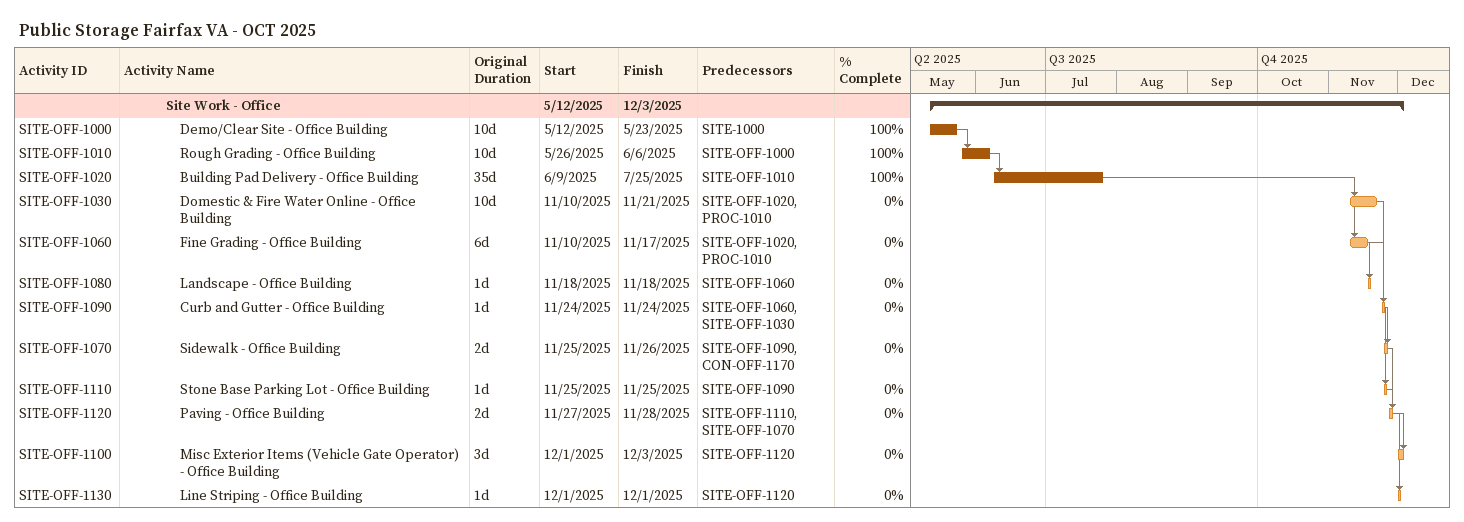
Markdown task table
Public Storage Fairfax VA - OCT 2025

| ID | Level | Task | Original duration | Start | Finish | Predecessors | % complete |
|---|---|---|---|---|---|---|---|
|  | 4 | **Site Work - Office** |  | 2025-05-12 | 2025-12-03 |  |  |
| SITE-OFF-1000 | 5 | Demo/Clear Site - Office Building | 10d | 2025-05-12 | 2025-05-23 | SITE-1000 | 100 |
| SITE-OFF-1010 | 5 | Rough Grading - Office Building | 10d | 2025-05-26 | 2025-06-06 | SITE-OFF-1000 | 100 |
| SITE-OFF-1020 | 5 | Building Pad Delivery - Office Building | 35d | 2025-06-09 | 2025-07-25 | SITE-OFF-1010 | 100 |
| SITE-OFF-1030 | 5 | Domestic & Fire Water Online - Office Building | 10d | 2025-11-10 | 2025-11-21 | SITE-OFF-1020, PROC-1010 | 0 |
| SITE-OFF-1060 | 5 | Fine Grading - Office Building | 6d | 2025-11-10 | 2025-11-17 | SITE-OFF-1020, PROC-1010 | 0 |
| SITE-OFF-1080 | 5 | Landscape - Office Building | 1d | 2025-11-18 | 2025-11-18 | SITE-OFF-1060 | 0 |
| SITE-OFF-1090 | 5 | Curb and Gutter - Office Building | 1d | 2025-11-24 | 2025-11-24 | SITE-OFF-1060, SITE-OFF-1030 | 0 |
| SITE-OFF-1070 | 5 | Sidewalk - Office Building | 2d | 2025-11-25 | 2025-11-26 | SITE-OFF-1090, CON-OFF-1170 | 0 |
| SITE-OFF-1110 | 5 | Stone Base Parking Lot - Office Building | 1d | 2025-11-25 | 2025-11-25 | SITE-OFF-1090 | 0 |
| SITE-OFF-1120 | 5 | Paving - Office Building | 2d | 2025-11-27 | 2025-11-28 | SITE-OFF-1110, SITE-OFF-1070 | 0 |
| SITE-OFF-1100 | 5 | Misc Exterior Items (Vehicle Gate Operator) - Office Building | 3d | 2025-12-01 | 2025-12-03 | SITE-OFF-1120 | 0 |
| SITE-OFF-1130 | 5 | Line Striping - Office Building | 1d | 2025-12-01 | 2025-12-01 | SITE-OFF-1120 | 0 |
